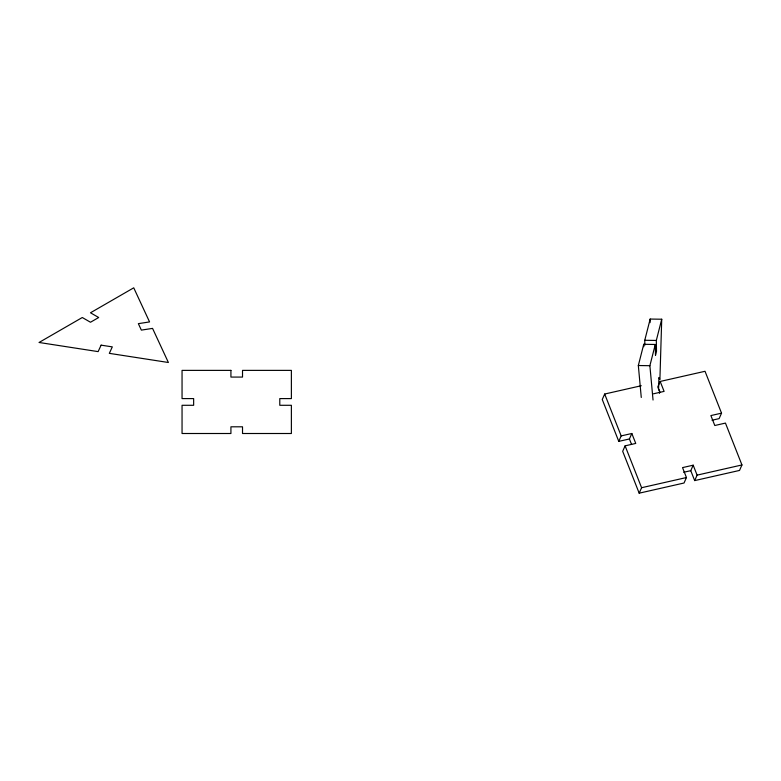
<?xml version="1.0" encoding="UTF-8"?>
<svg xmlns="http://www.w3.org/2000/svg" width="781" height="781" viewBox="0 0 781 781"><rect width="100%" height="100%" fill="white"/><g stroke="black" fill="none" stroke-linecap="round" stroke-linejoin="round"><path stroke-width="1.17" d="M650.065 322.67L650.173 319.058L661.722 319.224L659.906 379.498L658.92 377.545L658.578 388.977L659.564 390.93L659.486 393.341M641.269 397.47L638.331 365.528L643.739 344.304L655.288 344.48L655.484 355.345L656.509 351.323L656.313 340.448L661.722 319.224M644.852 345.114L644.764 340.282L650.173 319.058M653.043 400.018L649.88 365.703L655.288 344.48M641.269 385.736L604.679 394.034L602.258 399.501L618.767 441.372L629.408 438.961L631.829 433.494L621.178 435.905L618.767 441.372M631.829 433.494L635.744 443.432L625.103 445.844L622.682 451.311L639.18 493.182L684.039 483.009L686.45 477.542L682.535 467.604L693.177 465.193L697.101 475.131L694.68 480.598L739.529 470.435L741.95 464.959L725.451 423.087L714.8 425.508L710.886 415.57L721.537 413.159L705.028 371.287L660.179 381.45L657.758 386.927L659.935 392.443M639.18 493.182L641.601 487.715L625.103 445.844M694.68 480.598L690.765 470.67L693.177 465.193M721.537 413.159L719.116 418.626L712.018 420.237M653.453 393.8L664.094 391.388L660.179 381.45M683.668 472.271L690.765 470.67M641.601 487.715L686.45 477.542M697.101 475.131L741.95 464.959M644.764 340.282L656.313 340.448M638.331 365.528L649.88 365.703M629.408 438.961L631.585 444.487M604.679 394.034L621.178 435.905M643.739 344.304L643.778 346.715M101.12 345.153L98.123 351.616L39.05 342.478L82.288 317.516L90.489 322.25L98.689 317.516L90.489 312.781L133.736 287.818L149.561 321.918L138.354 323.656L141.361 330.119L152.559 328.391L168.384 362.491L109.32 353.354L112.318 346.881L101.12 345.153M230.922 370.379L182.051 370.379L182.051 398.593L193.649 398.593L193.649 405.29L182.051 405.29L182.051 433.504L230.922 433.504L230.922 426.807L242.52 426.807L242.52 433.504L291.381 433.504L291.381 405.29L279.783 405.29L279.783 398.593L291.381 398.593L291.381 370.379L242.52 370.379L242.52 377.077L230.922 377.077L230.922 370.379"/></g></svg>
